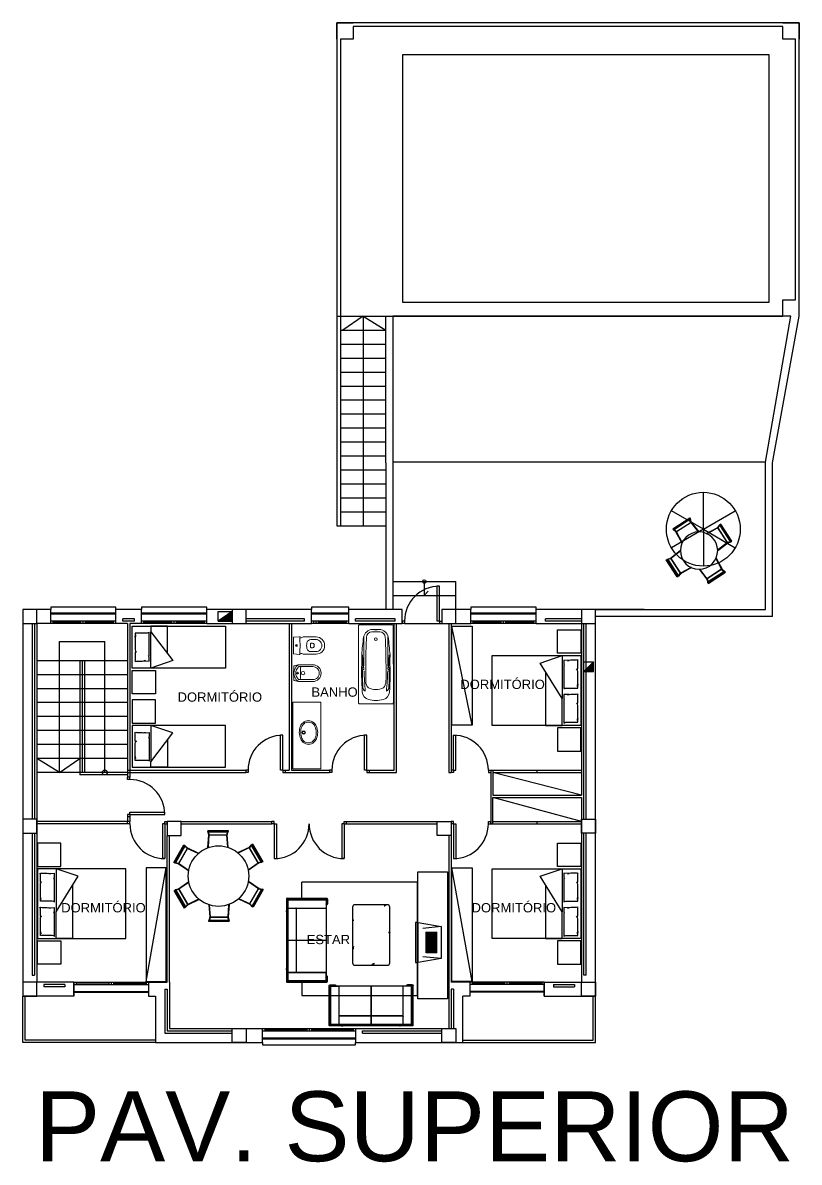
# Model space of a CAD drawing. Extents: x 99.2 to 143, y 99.3 to 125.4.
# Drawn here: x 126.29 to 142.97, y 100.08 to 124.55 of the extents above; entities that cross this region are included whole.
import ezdxf

# ---------------------------------------------------------------- set-up
doc = ezdxf.new("R2010")
doc.units = 0
doc.header["$LTSCALE"] = 0.025
doc.layers.get('0').update_dxf_attribs({"linetype": 'CONTINUOUS'})
doc.layers.add('0_BANY', color=8, linetype='CONTINUOUS', lineweight=5)
for name, color, linetype in [('0_MOBLES', 8, 'CONTINUOUS'), ('ACERA', 2, 'CONTINUOUS'), ('CARPINTERIA', 3, 'CONTINUOUS'), ('ESCALERA', 3, 'CONTINUOUS'), ('OBRA', 4, 'CONTINUOUS'), ('PILARES', 1, 'CONTINUOUS'), ('SANITARIOS', 7, 'CONTINUOUS'), ('SUP', 2, 'CONTINUOUS')]:
    doc.layers.add(name, color=color, linetype=linetype)
doc.styles.add('EJES', font='arial.ttf')

# ---------------------------------------------------------------- blocks, each defined once
blk = doc.blocks.new('P75')
at = {"layer": 'CARPINTERIA'}
for p, q in [((-0.05, 0.8), (-0.05, 0.85)), ((0, 0.8), (-0.05, 0.8)), ((0, 0.8), (0, 0.85)), ((-0.05, 0.05), (-0.05, 0)), ((0, 0.05), (-0.05, 0.05)), ((0, 0.1), (0.75, 0.1)), ((0, 0.05), (0, 0.1)), ((0, 0.05), (0.75, 0.05)), ((0, 0.05), (0, 0)), ((0.75, 0.05), (0.75, 0.1))]:
    blk.add_line(p, q, dxfattribs=at)
blk.add_arc((0, 0.05), 0.75, 0, 90, dxfattribs=at)
at = {"layer": 'OBRA'}
for p, q in [((0, 0.85), (-0.05, 0.85)), ((0, 0), (-0.05, 0))]:
    blk.add_line(p, q, dxfattribs=at)
blk = doc.blocks.new('LIT-IND')
blk.add_lwpolyline([(0.753, -0.582), (0.753, 0), (0.399, 0), (0.399, -0.12), (0.874, -0.739), (0.399, -0.9), (0.399, -0.12)])
for points in [[(2, 0), (2, -0.9), (0, -0.9), (0, 0)], [(0.5, -0.95), (0.5, -1.45), (0, -1.45), (0, -0.95)]]:
    blk.add_lwpolyline(points, close=True)
blk.add_lwpolyline([(0.062, -0.399), (0.062, -0.508, 0.238013), (0.088, -0.56, 0.288492), (0.062, -0.56), (0.062, -0.728, -0.186808), (0.054, -0.748, 0.291637), (0.097, -0.749), (0.212, -0.749), (0.282, -0.738), (0.247, -0.743), (0.362, -0.749), (0.362, -0.663, 0.301121), (0.346, -0.639, -0.264176), (0.362, -0.639), (0.362, -0.399), (0.362, -0.149, -0.708718), (0.367, -0.134, -0.145397), (0.317, -0.149), (0.062, -0.149), (0.062, -0.233), (0.071, -0.186), (0.062, -0.264)], format="xyb", close=True)
blk = doc.blocks.new('TAULAR130')
for p, q in [((-0.228, 0.978), (0.209, 0.978)), ((-0.228, 0.978), (-0.228, 0.956)), ((-0.228, 0.956), (0.209, 0.956)), ((-0.206, 0.886), (-0.228, 0.956)), ((-0.228, 0.613), (-0.206, 0.886)), ((-0.218, 0.619), (-0.198, 0.877)), ((0.196, 0.954), (-0.216, 0.954)), ((-0.216, 0.945), (-0.216, 0.954)), ((0.196, 0.945), (-0.216, 0.945)), ((-0.195, 0.88), (-0.216, 0.945)), ((-0.197, 0.886), (-0.206, 0.886)), ((0.179, 0.877), (-0.198, 0.877)), ((0.176, 0.881), (-0.195, 0.88)), ((0.176, 0.881), (0.196, 0.945)), ((0.187, 0.886), (0.178, 0.886)), ((0.2, 0.619), (0.179, 0.877)), ((0.187, 0.886), (0.209, 0.956)), ((0.209, 0.613), (0.187, 0.886)), ((0.196, 0.945), (0.196, 0.954)), ((0.209, 0.978), (0.209, 0.956)), ((-0.961, 0.291), (-0.743, 0.67)), ((-0.942, 0.28), (-0.724, 0.659)), ((-0.728, 0.647), (-0.934, 0.29)), ((-0.721, 0.643), (-0.926, 0.286)), ((-0.675, 0.593), (-0.86, 0.271)), ((-0.67, 0.594), (-0.859, 0.267)), ((-0.743, 0.67), (-0.724, 0.659)), ((-0.721, 0.643), (-0.728, 0.647)), ((-0.674, 0.605), (-0.724, 0.659)), ((-0.675, 0.593), (-0.721, 0.643)), ((-0.674, 0.605), (-0.679, 0.597)), ((-0.426, 0.487), (-0.674, 0.605)), ((-0.436, 0.482), (-0.67, 0.594)), ((0.417, 0.504), (0.664, 0.622)), ((0.427, 0.499), (0.66, 0.61)), ((0.849, 0.284), (0.66, 0.61)), ((0.664, 0.622), (0.714, 0.675)), ((0.669, 0.614), (0.664, 0.622)), ((0.665, 0.609), (0.711, 0.659)), ((0.851, 0.288), (0.665, 0.609)), ((0.711, 0.659), (0.718, 0.664)), ((0.917, 0.303), (0.711, 0.659)), ((0.732, 0.686), (0.714, 0.675)), ((0.714, 0.675), (0.933, 0.297)), ((0.924, 0.307), (0.718, 0.664)), ((0.732, 0.686), (0.951, 0.308)), ((-0.961, 0.291), (-0.942, 0.28)), ((-0.87, 0.264), (-0.942, 0.28)), ((-0.926, 0.286), (-0.934, 0.29)), ((-0.86, 0.271), (-0.926, 0.286)), ((-0.866, 0.272), (-0.87, 0.264)), ((-0.645, 0.109), (-0.87, 0.264)), ((-0.645, 0.12), (-0.859, 0.267)), ((0.635, 0.125), (0.861, 0.281)), ((0.636, 0.136), (0.849, 0.284)), ((0.851, 0.288), (0.917, 0.303)), ((0.861, 0.281), (0.856, 0.289)), ((0.861, 0.281), (0.933, 0.297)), ((-0.635, -0.125), (-0.861, -0.281)), ((-0.636, -0.136), (-0.849, -0.284)), ((0.645, -0.109), (0.87, -0.264)), ((0.645, -0.12), (0.859, -0.267)), ((-0.951, -0.308), (-0.933, -0.297)), ((-0.732, -0.686), (-0.951, -0.308)), ((-0.861, -0.281), (-0.933, -0.297)), ((-0.714, -0.675), (-0.933, -0.297)), ((-0.917, -0.303), (-0.924, -0.307)), ((-0.924, -0.307), (-0.718, -0.664)), ((-0.851, -0.288), (-0.917, -0.303)), ((-0.917, -0.303), (-0.711, -0.659)), ((-0.861, -0.281), (-0.856, -0.289)), ((-0.851, -0.288), (-0.665, -0.609)), ((-0.849, -0.284), (-0.66, -0.61)), ((0.426, -0.487), (0.674, -0.605)), ((0.436, -0.482), (0.67, -0.594)), ((0.67, -0.594), (0.859, -0.267)), ((0.675, -0.593), (0.86, -0.271)), ((0.721, -0.643), (0.926, -0.286)), ((0.942, -0.28), (0.724, -0.659)), ((0.728, -0.647), (0.934, -0.29)), ((0.961, -0.291), (0.743, -0.67)), ((0.86, -0.271), (0.926, -0.286)), ((0.866, -0.272), (0.87, -0.264)), ((0.87, -0.264), (0.942, -0.28)), ((-0.732, -0.686), (-0.714, -0.675)), ((-0.711, -0.659), (-0.718, -0.664)), ((-0.664, -0.622), (-0.714, -0.675)), ((-0.665, -0.609), (-0.711, -0.659)), ((-0.669, -0.614), (-0.664, -0.622)), ((-0.417, -0.504), (-0.664, -0.622)), ((-0.427, -0.499), (-0.66, -0.61)), ((-0.209, -0.613), (-0.187, -0.886)), ((-0.2, -0.619), (-0.179, -0.877)), ((0.218, -0.619), (0.198, -0.877)), ((0.228, -0.613), (0.206, -0.886)), ((0.674, -0.605), (0.679, -0.597)), ((0.674, -0.605), (0.724, -0.659)), ((0.675, -0.593), (0.721, -0.643)), ((0.721, -0.643), (0.728, -0.647)), ((0.743, -0.67), (0.724, -0.659)), ((-0.187, -0.886), (-0.209, -0.956)), ((0.228, -0.956), (-0.209, -0.956)), ((-0.209, -0.978), (-0.209, -0.956)), ((0.228, -0.978), (-0.209, -0.978)), ((-0.176, -0.881), (-0.196, -0.945)), ((-0.196, -0.945), (0.216, -0.945)), ((-0.196, -0.945), (-0.196, -0.954)), ((-0.196, -0.954), (0.216, -0.954)), ((-0.187, -0.886), (-0.178, -0.886)), ((-0.179, -0.877), (0.198, -0.877)), ((-0.176, -0.881), (0.195, -0.88)), ((0.195, -0.88), (0.216, -0.945)), ((0.197, -0.886), (0.206, -0.886)), ((0.206, -0.886), (0.228, -0.956)), ((0.216, -0.945), (0.216, -0.954)), ((0.228, -0.978), (0.228, -0.956))]:
    blk.add_line(p, q)
blk.add_circle((0, 0), 0.65)
blk = doc.blocks.new('pprince1')
for p, q in [((-0.26, -0.25), (-0.26, -0.75)), ((0.26, -0.25), (0.26, -0.75)), ((-0.299, -0.746), (-0.304, -0.662)), ((-0.295, -0.715), (-0.289, -0.645)), ((-0.295, -0.715), (-0.29, -0.721)), ((-0.289, -0.645), (-0.288, -0.646)), ((-0.289, -0.722), (-0.278, -0.916)), ((-0.26, -0.947), (-0.285, -0.658)), ((0.26, -0.947), (0.285, -0.658)), ((0.289, -0.722), (0.278, -0.916)), ((0.289, -0.645), (0.288, -0.646)), ((0.295, -0.715), (0.289, -0.645)), ((0.295, -0.715), (0.29, -0.721)), ((0.299, -0.746), (0.304, -0.662)), ((-0.295, -0.935), (-0.28, -0.92)), ((-0.295, -0.985), (-0.295, -0.935)), ((-0.295, -0.985), (-0.261, -0.951)), ((0.295, -0.985), (0.261, -0.951)), ((0.295, -0.935), (0.28, -0.92)), ((0.295, -0.985), (0.295, -0.935)), ((0.352, -1.7), (-0.352, -1.7))]:
    blk.add_line(p, q)
for points in [[(-0.352, -1.7, -0.414214), (-0.375, -1.677), (-0.375, -0.023, -0.414214), (-0.352, 0), (0.352, 0, -0.414214), (0.375, -0.023), (0.375, -1.677, -0.414214), (0.352, -1.7)], [(-0.026, -0.108, 0.338364), (-0.025, -0.109, 0.038384), (-0.018, -0.11, 0.0164), (-0.01, -0.111, 0.011665), (0.002, -0.111, 0.011665), (0.013, -0.111, 0.0164), (0.021, -0.11, 0.038384), (0.029, -0.109, 0.338364), (0.029, -0.108, 0.338364), (0.029, -0.107, 0.038384), (0.021, -0.106, 0.0164), (0.013, -0.105, 0.011665), (0.002, -0.105, 0.011665), (-0.01, -0.105, 0.0164), (-0.018, -0.106, 0.038384), (-0.025, -0.107, 0.338364)]]:
    blk.add_lwpolyline(points, format="xyb", close=True)
blk.add_circle((0, -0.31), 0.0275)
for centre, radius, start, end in [((-0.067, -0.301), 0.2, 92.1239, 168.9839), ((-0.082, -0.272), 0.12, 92.5539, 176.467), ((0, -2.1), 1.95, 90, 92.5539), ((0, -2.1), 2, 90, 92.1239), ((0, -2.1), 2, 87.8761, 90), ((0, -2.1), 1.95, 87.4461, 90), ((0.067, -0.301), 0.2, 11.0161, 87.8761), ((0.082, -0.272), 0.12, 3.533, 87.4461), ((5.114, -1.035), 5.432, 171.8302, 175.8955), ((12.747, -0.899), 12.964, 177.194, 179.3412), ((-12.747, -0.899), 12.964, 0.6588, 2.806), ((-5.114, -1.035), 5.432, 4.1045, 8.1698), ((-0.205, -0.656), 0.1, 174.4587, 183.7832), ((-0.291, -0.722), 0.002, 5, 45.7989), ((-0.289, -0.648), 0.002, 12.2804, 69.2529), ((-0.384, -0.669), 0.1, 4.1251, 12.2804), ((0.384, -0.669), 0.1, 167.7196, 175.8749), ((0.289, -0.648), 0.002, 110.7471, 167.7196), ((0.291, -0.722), 0.002, 134.2011, 175), ((0.205, -0.656), 0.1, 356.2168, 5.5413), ((5.133, -1.045), 5.44, 176.975, 184.2237), ((-0.389, -0.752), 0.09, 356.4609, 3.7832), ((-0.284, -0.916), 0.006, 315, 3.2505), ((-0.266, -0.947), 0.006, 315, 5), ((4.742, -0.754), 5.002, 179.9558, 181.4637), ((10.545, -1.008), 10.764, 178.6259, 181.1066), ((-10.545, -1.008), 10.764, 358.8934, 1.3741), ((-4.742, -0.754), 5.002, 358.5363, 0.0442), ((0.266, -0.947), 0.006, 175, 225), ((0.284, -0.916), 0.006, 176.7495, 225), ((-5.133, -1.045), 5.44, 355.7763, 3.025), ((0.389, -0.752), 0.09, 176.2168, 183.5391), ((8.499, -0.941), 8.788, 180.2506, 182.634), ((8.149, -0.683), 8.409, 182.1075, 185.0789), ((-0.02, -1.216), 0.197, 179.9258, 224.322), ((0.02, -1.216), 0.197, 315.678, 0.0742), ((-8.149, -0.683), 8.409, 354.9211, 357.8925), ((-8.499, -0.941), 8.788, 357.366, 359.7494), ((-0.112, -1.43), 0.18, 184.9418, 254.479), ((-0.18, -1.339), 0.1, 182.9172, 241.9463), ((0, -1.025), 0.366, 243.8791, 270), ((0, -1.025), 0.366, 270, 296.1209), ((0.112, -1.43), 0.18, 285.521, 355.0582), ((0.18, -1.339), 0.1, 298.0537, 357.0828), ((0, -1.025), 0.6, 254.479, 270), ((0, -1.025), 0.6, 270, 285.521)]:
    blk.add_arc(centre, radius, start, end)
blk = doc.blocks.new('wc')
for p, q in [((6.1, 1.5), (8.9, 1.5)), ((37.2, 12.9), (47.8, 12.9)), ((6.1, -1.5), (8.9, -1.5)), ((37.2, -12.9), (47.8, -12.9))]:
    blk.add_line(p, q)
blk.add_lwpolyline([(21, -18.4), (49, -18.4, 0.414214), (67, -0.4, 0.005002), (67, 0, 0.005002), (67, 0.4, 0.414214), (49, 18.4), (21, 18.4, 0.005595), (14.7, 16.1, 0.000857), (14.6, 17.1, 0.423453), (12.5, 19), (0.9, 17.9, 0.388879), (0, 16.9), (0, 0), (0, -16.9, 0.388879), (0.9, -17.9), (12.5, -19, 0.423453), (14.6, -17.1, 0.000857), (14.7, -16.1, 0.005595)], format="xyb", close=True)
for centre, radius, start, end in [((6.1, 0), 1.5, 90, 180), ((6.1, 0), 1.35, 0, 180), ((-285.9, 0.4), 300, 359.9287, 3.002), ((52.2, 0.4), 24, 165.0448, 180.8911), ((37.2, 4.4), 8.5, 90, 165.0448), ((46.4, 0.4), 10, 161.2676, 182.1389), ((38.8, 2.9), 2, 106.9824, 161.2676), ((39.7, 0.1), 5, 359.1608, 106.9824), ((47.8, -11.1), 24, 81.7707, 90), ((49.8, 2.6), 10.2, 50.7106, 81.7707), ((48, 0.4), 13, 358.3548, 50.7106), ((6.1, 0), 1.5, 180, 270), ((6.1, 0), 1.35, 180, 0), ((-285.9, -0.4), 300, 356.998, 0.0713), ((52.2, -0.4), 24, 179.1089, 194.9552), ((37.2, -4.4), 8.5, 194.9552, 270), ((46.4, -0.4), 10, 177.8611, 198.7324), ((38.8, -2.9), 2, 198.7324, 253.0176), ((39.7, -0.1), 5, 253.0176, 0.8392), ((47.8, 11.1), 24, 270, 278.2293), ((49.8, -2.6), 10.2, 278.2293, 309.2894), ((48, -0.4), 13, 309.2894, 1.6452)]:
    blk.add_arc(centre, radius, start, end)
blk = doc.blocks.new('bdt')
for p, q in [((41, 14), (12.2, 14)), ((41, -14), (12.2, -14))]:
    blk.add_line(p, q)
blk.add_lwpolyline([(10, 18), (41, 18, -0.414214), (59, 0, -0.414214), (41, -18), (10, -18, -0.070492), (9.4, -17.9), (1.2, -15.5, -0.315553), (0.5, -14.7, -0.016662), (0, 0, -0.016662), (0.5, 14.7, -0.315553), (1.2, 15.5), (9.4, 17.9)], format="xyb", close=True)
for centre, radius, start, end in [((22.6, 0), 22, 126.8699, 180), ((22.6, 0), 22, 180, 233.1301), ((22.6, 0), 18, 132.1034, 180), ((22.6, 0), 18, 180, 227.8966), ((8.5, 0), 1.75, 0, 180), ((8.5, 0), 1.75, 180, 0), ((10.6, 16), 2, 90, 126.8699), ((10, 16), 2, 90, 106.1288), ((12.2, 11.5), 2.5, 90, 132.1034), ((514.5, 0), 500, 178.6755, 180), ((514.5, 0), 500, 180, 181.3245), ((17.1, 11.5), 2.5, 90, 178.6755), ((20.2, 0), 3.75, 0, 180), ((20.2, 0), 3.75, 180, 0), ((41, 0), 14, 0, 90), ((41, 0), 14, 270, 0), ((10.6, -16), 2, 233.1301, 270), ((12.2, -11.5), 2.5, 227.8966, 270), ((17.1, -11.5), 2.5, 181.3245, 270)]:
    blk.add_arc(centre, radius, start, end)
blk = doc.blocks.new('LA-NS')
blk.add_lwpolyline([(-0.137, -0.366, 0.103892), (0, -0.395, 0.106771), (0.137, -0.366, 0.109867), (0.212, -0.311, 0.181711), (0.255, -0.198, 0.181711), (0.212, -0.084, 0.109867), (0.137, -0.029, 0.100419), (0, 0, 0.103892), (-0.137, -0.029, 0.141959), (-0.212, -0.084, 0.181711), (-0.255, -0.198, 0.172214), (-0.212, -0.311, 0.109867), (-0.137, -0.366)], format="xyb", close=True)
for radius in [0.0375, 0.023]:
    blk.add_circle((0, -0.095), radius)
for centre, radius, start, end in [((-0.083, -0.198), 0.142, 138.8044, 180), ((-0.083, -0.198), 0.142, 180, 221.1956), ((-0.05, -0.226), 0.186, 113.7252, 138.8044), ((0, -0.34), 0.31, 90, 113.7252), ((0, -0.34), 0.31, 66.2748, 90), ((0.05, -0.226), 0.186, 41.1956, 66.2748), ((0.083, -0.198), 0.142, 0, 41.1956), ((0.083, -0.198), 0.142, 318.8044, 0), ((-0.05, -0.169), 0.186, 221.1956, 246.2748), ((0, -0.055), 0.31, 246.2748, 270), ((0, -0.055), 0.31, 270, 293.7252), ((0.05, -0.169), 0.186, 293.7252, 318.8044)]:
    blk.add_arc(centre, radius, start, end)
blk = doc.blocks.new('TAULAR4')
for p, q in [((-0.135, 0.377), (-0.051, 0.637)), ((-0.124, 0.38), (-0.045, 0.627)), ((-0.051, 0.731), (-0.056, 0.71)), ((0.369, 0.61), (-0.056, 0.71)), ((-0.051, 0.637), (-0.056, 0.71)), ((0.374, 0.631), (-0.051, 0.731)), ((-0.051, 0.637), (-0.042, 0.635)), ((-0.047, 0.697), (-0.045, 0.705)), ((-0.047, 0.697), (0.354, 0.602)), ((-0.042, 0.629), (-0.047, 0.697)), ((-0.045, 0.705), (0.356, 0.611)), ((-0.045, 0.627), (0.322, 0.54)), ((-0.042, 0.629), (0.32, 0.544)), ((0.282, 0.283), (0.322, 0.54)), ((0.29, 0.275), (0.332, 0.547)), ((0.32, 0.544), (0.354, 0.602)), ((0.323, 0.549), (0.332, 0.547)), ((0.332, 0.547), (0.369, 0.61)), ((0.354, 0.602), (0.356, 0.611)), ((0.374, 0.631), (0.369, 0.61)), ((-0.631, 0.373), (-0.731, -0.052)), ((-0.61, 0.368), (-0.71, -0.057)), ((-0.705, -0.045), (-0.611, 0.356)), ((-0.697, -0.047), (-0.602, 0.354)), ((-0.631, 0.373), (-0.61, 0.368)), ((-0.629, -0.043), (-0.544, 0.319)), ((-0.627, -0.046), (-0.54, 0.321)), ((-0.602, 0.354), (-0.611, 0.356)), ((-0.547, 0.331), (-0.61, 0.368)), ((-0.544, 0.319), (-0.602, 0.354)), ((-0.549, 0.322), (-0.547, 0.331)), ((-0.276, 0.289), (-0.547, 0.331)), ((-0.284, 0.282), (-0.54, 0.321)), ((0.376, 0.136), (0.637, 0.052)), ((0.38, 0.125), (0.627, 0.046)), ((0.54, -0.321), (0.627, 0.046)), ((0.544, -0.319), (0.629, 0.043)), ((0.602, -0.354), (0.697, 0.047)), ((0.71, 0.057), (0.61, -0.368)), ((0.611, -0.356), (0.705, 0.045)), ((0.629, 0.043), (0.697, 0.047)), ((0.731, 0.052), (0.631, -0.373)), ((0.635, 0.043), (0.637, 0.052)), ((0.637, 0.052), (0.71, 0.057)), ((0.697, 0.047), (0.705, 0.045)), ((0.731, 0.052), (0.71, 0.057)), ((-0.731, -0.052), (-0.71, -0.057)), ((-0.637, -0.052), (-0.71, -0.057)), ((-0.697, -0.047), (-0.705, -0.045)), ((-0.629, -0.043), (-0.697, -0.047)), ((-0.637, -0.052), (-0.635, -0.043)), ((-0.376, -0.136), (-0.637, -0.052)), ((-0.38, -0.125), (-0.627, -0.046)), ((-0.29, -0.275), (-0.332, -0.547)), ((-0.282, -0.283), (-0.322, -0.54)), ((0.124, -0.38), (0.045, -0.627)), ((0.135, -0.377), (0.051, -0.637)), ((0.276, -0.289), (0.547, -0.331)), ((0.284, -0.282), (0.54, -0.321)), ((0.544, -0.319), (0.602, -0.354)), ((0.547, -0.331), (0.549, -0.322)), ((0.547, -0.331), (0.61, -0.368)), ((0.602, -0.354), (0.611, -0.356)), ((0.631, -0.373), (0.61, -0.368)), ((-0.374, -0.631), (-0.369, -0.61)), ((0.051, -0.731), (-0.374, -0.631)), ((-0.332, -0.547), (-0.369, -0.61)), ((0.056, -0.71), (-0.369, -0.61)), ((-0.354, -0.602), (-0.356, -0.611)), ((-0.356, -0.611), (0.045, -0.705)), ((-0.32, -0.544), (-0.354, -0.602)), ((-0.354, -0.602), (0.047, -0.697)), ((-0.332, -0.547), (-0.323, -0.549)), ((-0.322, -0.54), (0.045, -0.627)), ((-0.32, -0.544), (0.042, -0.629)), ((0.042, -0.629), (0.047, -0.697)), ((0.042, -0.635), (0.051, -0.637)), ((0.047, -0.697), (0.045, -0.705)), ((0.051, -0.637), (0.056, -0.71)), ((0.051, -0.731), (0.056, -0.71))]:
    blk.add_line(p, q)
blk.add_circle((0, 0), 0.4)
blk = doc.blocks.new('TV')
h = blk.add_hatch()
h.set_pattern_fill('ACAD_ISO10W100', color=256, scale=0.001, angle=90, style=0)
h.set_pattern_definition([(90, (-5.781312, -0.4693385), (-0.005, 3e-19), [0.012, -0.003, 0.0005, -0.003])])
h.paths.add_polyline_path([(0.09, 0.114), (0.327, 0.114), (0.327, 0.574), (0.09, 0.574)])
for p, q in [((0, 0.686), (0.398, 0.646)), ((0, 0), (0.398, 0.039))]:
    blk.add_line(p, q)
blk.add_lwpolyline([(0.492, 0.771), (0, 0.686), (0, 0), (0.492, -0.085)])
blk.add_lwpolyline([(0.553, 0.771), (0.553, -0.085), (0.492, -0.085), (0.492, 0.771)], close=True)
blk = doc.blocks.new('PUF')
for points in [[(0.75, 0.703), (0.75, 1.25, 0.414214), (0.7, 1.3), (0, 1.3, 0.414214), (-0.05, 1.25), (-0.05, 0.419, 0.321009), (-0.021, 0.394)], [(-0.03, 0.396, -0.333178), (-0.05, 0.395), (-0.05, 0.05, 0.414214), (0, 0), (0.7, 0, 0.414214), (0.75, 0.05), (0.75, 0.672, 0.175821), (0.731, 0.701)]]:
    blk.add_lwpolyline(points, format="xyb")
for centre, radius, start, end in [((0.636, 1.3), 0.0245, 259.0061, 15.167), ((0.654, 1.289), 0.0126, 344.0586, 59.3349), ((-0.04, 0.982), 0.0126, 65.908, 141.1843), ((-0.053, 0.965), 0.0245, 340.8555, 81.8494), ((0.737, 0.717), 0.0168, 233.2106, 308.4869), ((0.759, 0.735), 0.0327, 193.1306, 264.319), ((-0.077, 0.353), 0.0507, 347.2871, 52.6005), ((0.355, 0.024), 0.0245, 259.0061, 15.167), ((0.373, 0.013), 0.0126, 344.0586, 59.3349), ((0.422, 0.002), 0.038, 98.1351, 163.4485), ((0.434, 0.012), 0.0328, 121.629, 201.7133)]:
    blk.add_arc(centre, radius, start, end)
blk = doc.blocks.new('SOFA2')
at = {"linetype": 'Continuous'}
for p, q in [((1.784, 0), (0.016, 0)), ((0.71, 0), (0.697, 0)), ((0, -0.016), (0, -0.867)), ((0.022, -0.022), (0.022, -0.862)), ((0.263, -0.011), (0.033, -0.011)), ((0.033, -0.024), (0.033, -0.035)), ((0.205, -0.033), (0.033, -0.033)), ((1.582, -0.033), (0.033, -0.033)), ((0.033, -0.033), (0.033, -0.851)), ((0.033, -0.033), (0.033, -0.851)), ((0.263, -0.022), (0.035, -0.022)), ((0.218, -0.033), (0.205, -0.033)), ((0.21, -0.038), (0.21, -0.846)), ((0.213, -0.038), (0.213, -0.204)), ((0.213, -0.218), (0.213, -0.846)), ((0.697, -0.21), (0.218, -0.21)), ((0.697, -0.213), (0.218, -0.213)), ((1.507, -0.011), (0.294, -0.011)), ((1.507, -0.022), (0.294, -0.022)), ((0.71, -0.033), (0.697, -0.033)), ((0.71, -0.21), (0.697, -0.21)), ((0.71, -0.213), (0.697, -0.213)), ((1.582, -0.21), (0.71, -0.21)), ((1.582, -0.213), (0.71, -0.213)), ((0.898, -0.033), (0.898, -0.851)), ((0.905, -0.033), (0.905, -0.851)), ((1.253, -0.21), (1.231, -0.21)), ((1.253, -0.213), (1.231, -0.213)), ((1.773, -0.011), (1.537, -0.011)), ((1.765, -0.022), (1.537, -0.022)), ((1.596, -0.033), (1.582, -0.033)), ((1.587, -0.038), (1.587, -0.204)), ((1.587, -0.218), (1.587, -0.846)), ((1.59, -0.038), (1.59, -0.846)), ((1.767, -0.033), (1.596, -0.033)), ((1.767, -0.024), (1.767, -0.035)), ((1.767, -0.033), (1.767, -0.851)), ((1.778, -0.016), (1.778, -0.862)), ((1.8, -0.016), (1.8, -0.867)), ((0.016, -0.884), (0.12, -0.884)), ((0.022, -0.859), (0.022, -0.848)), ((0.033, -0.859), (0.033, -0.848)), ((0.033, -0.851), (0.205, -0.851)), ((0.697, -0.851), (0.033, -0.851)), ((0.105, -0.873), (0.033, -0.873)), ((0.105, -0.862), (0.035, -0.862)), ((0.205, -0.851), (0.218, -0.851)), ((0.71, -0.851), (0.697, -0.851)), ((0.898, -0.851), (0.71, -0.851)), ((1.231, -0.851), (0.898, -0.851)), ((1.253, -0.851), (1.231, -0.851)), ((1.582, -0.851), (1.253, -0.851)), ((1.596, -0.851), (1.582, -0.851)), ((1.767, -0.851), (1.596, -0.851)), ((1.784, -0.884), (1.68, -0.884)), ((1.696, -0.862), (1.765, -0.862)), ((1.696, -0.873), (1.767, -0.873)), ((1.767, -0.859), (1.767, -0.848))]:
    blk.add_line(p, q, dxfattribs=at)
for centre in [(0.278, -0.016), (1.522, -0.016)]:
    blk.add_circle(centre, 0.0164, dxfattribs=at)
for centre, radius, start, end in [((0.016, -0.016), 0.0164, 90, 180), ((1.784, -0.016), 0.0164, 0, 90), ((0.033, -0.022), 0.0109, 90, 180), ((0.035, -0.024), 0.00273, 90, 180), ((0.038, -0.038), 0.00545, 90, 180), ((0.205, -0.038), 0.00545, 0, 90), ((0.218, -0.038), 0.00545, 90, 180), ((0.218, -0.204), 0.00545, 180, 270), ((0.218, -0.218), 0.00545, 90, 180), ((1.582, -0.038), 0.00545, 0, 90), ((1.582, -0.204), 0.00545, 270, 0), ((1.582, -0.218), 0.00545, 0, 90), ((1.596, -0.038), 0.00545, 90, 180), ((1.762, -0.038), 0.00545, 0, 90), ((1.765, -0.024), 0.00273, 0, 90), ((1.773, -0.016), 0.00545, 0, 90), ((0.016, -0.867), 0.0164, 180, 270), ((0.033, -0.862), 0.0109, 180, 270), ((0.038, -0.846), 0.00545, 180, 270), ((0.035, -0.859), 0.00273, 180, 270), ((0.12, -0.867), 0.0164, 90, 270), ((0.12, -0.867), 0.0164, 270, 90), ((0.205, -0.846), 0.00545, 270, 0), ((0.218, -0.846), 0.00545, 180, 270), ((1.582, -0.846), 0.00545, 270, 0), ((1.596, -0.846), 0.00545, 180, 270), ((1.68, -0.867), 0.0164, 90, 270), ((1.68, -0.867), 0.0164, 270, 90), ((1.762, -0.846), 0.00545, 270, 0), ((1.765, -0.859), 0.00273, 270, 0), ((1.767, -0.862), 0.0109, 270, 0), ((1.784, -0.867), 0.0164, 270, 0)]:
    blk.add_arc(centre, radius, start, end, dxfattribs=at)

msp = doc.modelspace()

# ---------------------------------------------------------------- hatches: boundary and pattern name
at = {"layer": 'ESCALERA'}
h = msp.add_hatch(dxfattribs=at)
h.set_pattern_fill('ANSI31', color=256, scale=0.005, angle=45, style=0)
h.set_pattern_definition([(90, (25.141922, 0.260376), (-0.015875, 2e-18), [])])
h.paths.add_polyline_path([(130.492, 111.7), (130.792, 111.7), (130.792, 111.91)])
at = {"layer": 'OBRA'}
h = msp.add_hatch(dxfattribs=at)
h.set_pattern_fill('ANSI31', color=8, scale=0.0035, angle=45, style=0)
h.set_pattern_definition([(90, (64.596922, 32.674315), (-0.0111125, 1e-18), [])])
h.paths.add_polyline_path([(138.552, 110.619), (138.552, 110.829), (138.342, 110.619)])

# ---------------------------------------------------------------- linework, layer by layer
at = {"layer": '0_BANY'}
msp.add_lwpolyline([(132.094, 108.527), (132.694, 108.527), (132.694, 109.959), (132.094, 109.959)], close=True, dxfattribs=at)
at = {"layer": '0_MOBLES'}
for p, q in [((140.91, 113.675), (140.91, 114.468)), ((140.91, 113.675), (140.223, 114.071)), ((140.91, 113.675), (141.597, 114.071)), ((140.91, 113.675), (140.223, 113.278)), ((140.91, 113.675), (140.91, 112.881)), ((140.91, 113.675), (141.597, 113.278)), ((135.943, 109.468), (135.509, 111.591)), ((128.94, 103.965), (129.375, 106.406)), ((135.943, 103.965), (135.509, 106.406)), ((134.773, 106.097), (132.287, 106.097)), ((132.287, 105.748), (132.287, 106.097)), ((132.287, 105.748), (132.287, 106.097))]:
    msp.add_line(p, q, dxfattribs=at)
for points in [[(135.943, 111.591), (135.943, 109.468), (135.509, 109.468), (135.509, 111.591)], [(137.776, 111.011), (137.776, 111.511), (138.276, 111.511), (138.276, 111.011)], [(136.376, 109.461), (136.376, 110.961), (138.276, 110.961), (138.276, 109.461)], [(137.776, 109.411), (137.776, 108.911), (138.276, 108.911), (138.276, 109.411)], [(127.108, 106.434), (127.108, 106.934), (126.608, 106.934), (126.608, 106.434)], [(137.776, 106.434), (137.776, 106.934), (138.276, 106.934), (138.276, 106.434)], [(128.508, 104.884), (128.508, 106.384), (126.608, 106.384), (126.608, 104.884)], [(128.941, 106.406), (128.94, 103.965), (129.375, 103.964), (129.375, 106.406)], [(134.78, 103.59), (134.779, 106.317), (135.413, 106.317), (135.414, 103.59)], [(135.943, 106.406), (135.943, 103.965), (135.509, 103.964), (135.509, 106.406)], [(136.376, 104.884), (136.376, 106.384), (138.276, 106.384), (138.276, 104.884)], [(127.108, 104.834), (127.108, 104.334), (126.608, 104.334), (126.608, 104.834)], [(137.776, 104.834), (137.776, 104.334), (138.276, 104.334), (138.276, 104.834)]]:
    msp.add_lwpolyline(points, close=True, dxfattribs=at)
for points in [[(137.523, 110.607), (137.523, 109.461), (137.877, 109.461), (137.877, 110.037), (137.403, 110.8), (137.877, 110.961), (137.877, 110.037)], [(127.361, 106.029), (127.361, 104.884), (127.006, 104.884), (127.006, 105.46), (127.481, 106.223), (127.006, 106.384), (127.006, 105.46)], [(137.523, 106.029), (137.523, 104.884), (137.877, 104.884), (137.877, 105.46), (137.403, 106.223), (137.877, 106.384), (137.877, 105.46)], [(132.287, 103.948), (132.287, 103.659), (134.773, 103.659), (134.773, 106.097), (134.423, 106.097)]]:
    msp.add_lwpolyline(points, dxfattribs=at)
for points in [[(138.215, 110.512), (138.215, 110.622, 0.238013), (138.189, 110.673, 0.288492), (138.215, 110.673), (138.215, 110.841, -0.186808), (138.222, 110.862, 0.291637), (138.179, 110.862), (138.065, 110.862), (137.995, 110.851), (138.03, 110.857), (137.915, 110.862), (137.915, 110.777, 0.301121), (137.931, 110.752, -0.264176), (137.915, 110.752), (137.915, 110.512), (137.915, 110.262, -0.708718), (137.91, 110.247, -0.145397), (137.959, 110.262), (138.215, 110.262), (138.215, 110.347), (138.205, 110.3), (138.215, 110.378)], [(138.215, 109.778), (138.215, 109.888, 0.238013), (138.189, 109.939, 0.288492), (138.215, 109.939), (138.215, 110.107, -0.186808), (138.222, 110.127, 0.291637), (138.179, 110.128), (138.065, 110.128), (137.995, 110.117), (138.03, 110.122), (137.915, 110.128), (137.915, 110.042, 0.301121), (137.931, 110.018, -0.264176), (137.915, 110.018), (137.915, 109.778), (137.915, 109.528, -0.708718), (137.91, 109.513, -0.145397), (137.959, 109.528), (138.215, 109.528), (138.215, 109.612), (138.205, 109.566), (138.215, 109.643)], [(126.669, 105.935), (126.669, 106.045, -0.238013), (126.695, 106.096, -0.288492), (126.669, 106.096), (126.669, 106.264, 0.186808), (126.661, 106.284, -0.291637), (126.705, 106.285), (126.819, 106.285), (126.889, 106.274), (126.854, 106.28), (126.969, 106.285), (126.969, 106.2, -0.301121), (126.953, 106.175, 0.264176), (126.969, 106.175), (126.969, 105.935), (126.969, 105.685, 0.708718), (126.974, 105.67, 0.145397), (126.924, 105.685), (126.669, 105.685), (126.669, 105.769), (126.679, 105.723), (126.669, 105.801)], [(138.215, 105.935), (138.215, 106.045, 0.238013), (138.189, 106.096, 0.288492), (138.215, 106.096), (138.215, 106.264, -0.186808), (138.222, 106.284, 0.291637), (138.179, 106.285), (138.065, 106.285), (137.995, 106.274), (138.03, 106.28), (137.915, 106.285), (137.915, 106.2, 0.301121), (137.931, 106.175, -0.264176), (137.915, 106.175), (137.915, 105.935), (137.915, 105.685, -0.708718), (137.91, 105.67, -0.145397), (137.959, 105.685), (138.215, 105.685), (138.215, 105.769), (138.205, 105.723), (138.215, 105.801)], [(126.669, 105.2), (126.669, 105.31, -0.238013), (126.695, 105.362, -0.288492), (126.669, 105.362), (126.669, 105.529, 0.186808), (126.661, 105.55, -0.291637), (126.705, 105.55), (126.819, 105.55), (126.889, 105.539), (126.854, 105.545), (126.969, 105.55), (126.969, 105.465, -0.301121), (126.953, 105.441, 0.264176), (126.969, 105.441), (126.969, 105.2), (126.969, 104.95, 0.708718), (126.974, 104.935, 0.145397), (126.924, 104.95), (126.669, 104.95), (126.669, 105.035), (126.679, 104.988), (126.669, 105.066)], [(138.215, 105.2), (138.215, 105.31, 0.238013), (138.189, 105.362, 0.288492), (138.215, 105.362), (138.215, 105.529, -0.186808), (138.222, 105.55, 0.291637), (138.179, 105.55), (138.065, 105.55), (137.995, 105.539), (138.03, 105.545), (137.915, 105.55), (137.915, 105.465, 0.301121), (137.931, 105.441, -0.264176), (137.915, 105.441), (137.915, 105.2), (137.915, 104.95, -0.708718), (137.91, 104.935, -0.145397), (137.959, 104.95), (138.215, 104.95), (138.215, 105.035), (138.205, 104.988), (138.215, 105.066)]]:
    msp.add_lwpolyline(points, format="xyb", close=True, dxfattribs=at)
msp.add_circle((140.91, 113.675), 0.793, dxfattribs=at)
at = {"layer": 'ACERA', "color": 2}
for points in [[(133.037, 124.2), (133.037, 124.55), (133.391, 124.55)], [(142.615, 124.55), (142.969, 124.55), (142.969, 124.2)], [(133.391, 124.47), (133.391, 124.2), (133.117, 124.2)], [(142.889, 124.2), (142.615, 124.2), (142.615, 124.47)], [(142.789, 118.25), (142.615, 118.25), (142.615, 118.6), (142.889, 118.6)]]:
    msp.add_lwpolyline(points, dxfattribs=at)
at = {"layer": 'CARPINTERIA'}
for p, q in [((134.242, 112.55), (135.592, 112.55)), ((134.917, 112.55), (134.917, 112.25)), ((134.917, 112.25), (135.002, 112.347)), ((135.242, 112.45), (135.192, 112.45)), ((135.192, 111.7), (135.192, 112.45)), ((135.242, 111.7), (135.242, 112.45)), ((135.592, 111.95), (135.592, 112.55)), ((134.242, 112.25), (135.592, 112.25)), ((128.292, 112), (126.892, 112)), ((126.892, 112), (126.892, 111.95)), ((128.292, 111.87), (126.892, 111.87)), ((128.292, 111.85), (126.892, 111.85)), ((128.292, 111.95), (128.292, 112)), ((130.242, 112), (128.842, 112)), ((128.842, 112), (128.842, 111.95)), ((130.242, 111.87), (128.842, 111.87)), ((130.242, 111.85), (128.842, 111.85)), ((130.242, 111.95), (130.242, 112)), ((132.492, 112), (132.492, 111.95)), ((133.292, 112), (132.492, 112)), ((133.292, 111.87), (132.492, 111.87)), ((133.292, 111.85), (132.492, 111.85)), ((133.292, 111.95), (133.292, 112)), ((135.917, 112), (135.917, 111.95)), ((137.317, 112), (135.917, 112)), ((137.317, 111.87), (135.917, 111.87)), ((137.317, 111.85), (135.917, 111.85)), ((137.317, 111.95), (137.317, 112)), ((128.292, 111.7), (126.892, 111.7)), ((128.292, 111.65), (126.892, 111.65)), ((126.942, 111.65), (126.942, 111.7)), ((127.542, 111.675), (126.942, 111.675)), ((127.542, 111.65), (127.542, 111.7)), ((127.592, 111.65), (127.592, 111.7)), ((127.642, 111.65), (127.642, 111.7)), ((127.642, 111.675), (128.242, 111.675)), ((128.242, 111.65), (128.242, 111.7)), ((130.242, 111.7), (128.842, 111.7)), ((130.242, 111.65), (128.842, 111.65)), ((128.892, 111.65), (128.892, 111.7)), ((129.492, 111.675), (128.892, 111.675)), ((129.492, 111.65), (129.492, 111.7)), ((129.542, 111.65), (129.542, 111.7)), ((129.592, 111.65), (129.592, 111.7)), ((129.592, 111.675), (130.192, 111.675)), ((130.192, 111.65), (130.192, 111.7)), ((130.492, 111.7), (130.792, 111.7)), ((133.292, 111.7), (132.492, 111.7)), ((133.292, 111.65), (132.492, 111.65)), ((132.542, 111.65), (132.542, 111.7)), ((132.542, 111.65), (132.542, 111.7)), ((132.542, 111.675), (132.542, 111.675)), ((132.592, 111.65), (132.592, 111.7)), ((132.642, 111.65), (132.642, 111.7)), ((132.642, 111.675), (133.242, 111.675)), ((133.242, 111.65), (133.242, 111.7)), ((134.492, 111.7), (134.442, 111.7)), ((134.492, 111.65), (134.442, 111.65)), ((134.492, 111.7), (134.492, 111.65)), ((134.492, 111.65), (135.242, 111.65)), ((135.242, 111.7), (135.192, 111.7)), ((135.242, 111.7), (135.292, 111.7)), ((135.242, 111.7), (135.242, 111.65)), ((135.242, 111.65), (135.292, 111.65)), ((137.317, 111.7), (135.917, 111.7)), ((137.317, 111.65), (135.917, 111.65)), ((135.967, 111.65), (135.967, 111.7)), ((136.567, 111.675), (135.967, 111.675)), ((136.567, 111.65), (136.567, 111.7)), ((136.617, 111.65), (136.617, 111.7)), ((136.667, 111.65), (136.667, 111.7)), ((136.667, 111.675), (137.267, 111.675)), ((137.267, 111.65), (137.267, 111.7)), ((131.83, 108.5), (131.83, 109.25)), ((131.88, 109.25), (131.83, 109.25)), ((131.88, 108.5), (131.88, 109.25)), ((133.63, 108.5), (133.63, 109.25)), ((133.68, 109.25), (133.63, 109.25)), ((133.68, 108.5), (133.68, 109.25)), ((135.542, 108.5), (135.542, 109.25)), ((135.542, 109.25), (135.592, 109.25)), ((135.592, 108.5), (135.592, 109.25)), ((131.13, 108.5), (131.08, 108.5)), ((131.13, 108.45), (131.08, 108.45)), ((131.13, 108.5), (131.13, 108.45)), ((131.88, 108.5), (131.83, 108.5)), ((131.88, 108.5), (131.88, 108.45)), ((131.88, 108.5), (131.93, 108.5)), ((131.88, 108.45), (131.93, 108.45)), ((132.93, 108.5), (132.88, 108.5)), ((132.93, 108.45), (132.88, 108.45)), ((132.93, 108.5), (132.93, 108.45)), ((133.68, 108.5), (133.63, 108.5)), ((133.68, 108.5), (133.73, 108.5)), ((133.68, 108.5), (133.68, 108.45)), ((133.68, 108.45), (133.73, 108.45)), ((135.542, 108.5), (135.492, 108.5)), ((135.542, 108.45), (135.492, 108.45)), ((135.542, 108.5), (135.542, 108.45)), ((135.542, 108.5), (135.592, 108.5)), ((136.292, 108.5), (136.292, 108.45)), ((136.292, 108.5), (136.342, 108.5)), ((136.292, 108.45), (136.342, 108.45)), ((136.392, 108.5), (138.292, 108.5)), ((136.392, 108.45), (138.292, 108.45)), ((138.292, 107.966), (136.392, 108.45)), ((137.342, 108.45), (137.342, 108.5)), ((138.292, 107.4), (136.392, 107.916)), ((128.592, 107.4), (128.542, 107.4)), ((128.592, 107.35), (128.542, 107.35)), ((128.592, 107.35), (128.592, 107.4)), ((129.342, 107.35), (129.292, 107.35)), ((129.292, 107.35), (129.292, 106.6)), ((129.342, 107.4), (129.392, 107.4)), ((129.342, 107.35), (129.342, 107.4)), ((129.342, 107.35), (129.392, 107.35)), ((129.342, 107.35), (129.342, 106.6)), ((131.692, 107.4), (131.642, 107.4)), ((131.692, 107.35), (131.642, 107.35)), ((131.692, 107.35), (131.692, 107.4)), ((131.692, 107.35), (131.692, 106.6)), ((131.692, 107.35), (131.742, 107.35)), ((131.742, 107.35), (131.742, 106.6)), ((133.142, 107.35), (133.142, 106.6)), ((133.192, 107.35), (133.142, 107.35)), ((133.192, 107.4), (133.242, 107.4)), ((133.192, 107.35), (133.192, 107.4)), ((133.192, 107.35), (133.192, 106.6)), ((133.192, 107.35), (133.242, 107.35)), ((135.542, 107.4), (135.492, 107.4)), ((135.542, 107.35), (135.492, 107.35)), ((135.542, 107.35), (135.542, 107.4)), ((135.542, 107.35), (135.542, 106.6)), ((135.542, 107.35), (135.592, 107.35)), ((135.592, 107.35), (135.592, 106.6)), ((136.292, 107.35), (136.292, 107.4)), ((136.292, 107.4), (136.342, 107.4)), ((136.292, 107.35), (136.342, 107.35)), ((136.392, 107.4), (138.292, 107.4)), ((136.392, 107.35), (138.292, 107.35)), ((137.342, 107.35), (137.342, 107.4)), ((129.342, 106.6), (129.292, 106.6)), ((131.692, 106.6), (131.742, 106.6)), ((133.192, 106.6), (133.142, 106.6)), ((135.542, 106.6), (135.592, 106.6)), ((127.392, 103.95), (128.992, 103.95)), ((127.392, 103.9), (128.992, 103.9)), ((127.392, 103.75), (128.992, 103.75)), ((127.442, 103.95), (127.442, 103.9)), ((128.142, 103.925), (127.442, 103.925)), ((128.142, 103.95), (128.142, 103.9)), ((128.192, 103.95), (128.192, 103.9)), ((128.242, 103.95), (128.242, 103.9)), ((128.242, 103.925), (128.942, 103.925)), ((128.942, 103.95), (128.942, 103.9)), ((137.492, 103.95), (135.892, 103.95)), ((137.492, 103.9), (135.892, 103.9)), ((137.492, 103.75), (135.892, 103.75)), ((135.942, 103.95), (135.942, 103.9)), ((136.642, 103.925), (135.942, 103.925)), ((136.642, 103.95), (136.642, 103.9)), ((136.692, 103.95), (136.692, 103.9)), ((136.742, 103.95), (136.742, 103.9)), ((136.742, 103.925), (137.442, 103.925)), ((137.442, 103.95), (137.442, 103.9)), ((127.392, 103.73), (128.992, 103.73)), ((137.492, 103.73), (135.892, 103.73)), ((131.442, 102.95), (133.442, 102.95)), ((131.442, 102.9), (133.442, 102.9)), ((131.492, 102.95), (131.492, 102.9)), ((132.392, 102.925), (131.492, 102.925)), ((132.392, 102.95), (132.392, 102.9)), ((132.442, 102.95), (132.442, 102.9)), ((132.492, 102.95), (132.492, 102.9)), ((132.492, 102.925), (133.392, 102.925)), ((133.392, 102.95), (133.392, 102.9)), ((131.442, 102.75), (133.442, 102.75)), ((131.442, 102.73), (133.442, 102.73)), ((131.442, 102.65), (131.442, 102.6)), ((131.442, 102.6), (133.442, 102.6)), ((133.442, 102.6), (133.442, 102.65))]:
    msp.add_line(p, q, dxfattribs=at)
msp.add_circle((134.917, 112.55), 0.0384, dxfattribs=at)
for centre, start, end in [((135.242, 111.7), 90, 180), ((131.88, 108.5), 90, 180), ((133.68, 108.5), 90, 180), ((135.542, 108.5), 0, 90), ((129.342, 107.35), 180, 270), ((131.692, 107.35), 270, 0), ((133.192, 107.35), 180, 270), ((135.542, 107.35), 270, 0)]:
    msp.add_arc(centre, 0.75, start, end, dxfattribs=at)
at = {"layer": 'ESCALERA'}
for p, q in [((133.037, 118.25), (133.037, 113.75)), ((133.117, 118.25), (134.092, 118.25)), ((133.117, 118.25), (133.117, 113.75)), ((133.604, 118.25), (133.167, 117.95)), ((133.604, 118.25), (133.604, 113.75)), ((133.604, 118.25), (134.092, 117.95)), ((133.117, 117.95), (134.092, 117.95)), ((133.117, 117.65), (134.092, 117.65)), ((133.117, 117.35), (134.092, 117.35)), ((133.117, 117.05), (134.092, 117.05)), ((133.117, 116.75), (134.092, 116.75)), ((133.117, 116.45), (134.092, 116.45)), ((133.117, 116.15), (134.092, 116.15)), ((133.117, 115.85), (134.092, 115.85)), ((133.117, 115.55), (134.092, 115.55)), ((133.117, 115.25), (134.092, 115.25)), ((133.117, 114.95), (134.092, 114.95)), ((133.117, 114.65), (134.092, 114.65)), ((133.117, 114.35), (134.092, 114.35)), ((133.117, 114.05), (134.092, 114.05)), ((133.037, 113.75), (134.092, 113.75)), ((130.792, 111.91), (130.492, 111.7)), ((130.492, 111.91), (130.792, 111.91)), ((130.492, 111.7), (130.492, 111.91)), ((130.792, 111.7), (130.792, 111.91)), ((127.079, 108.45), (127.079, 111.262)), ((127.079, 111.262), (128.054, 111.262)), ((128.054, 108.45), (128.054, 111.262)), ((128.542, 110.85), (126.592, 110.85)), ((127.517, 110.85), (127.517, 108.4)), ((127.567, 110.85), (127.567, 108.45)), ((127.617, 110.85), (127.617, 108.45)), ((128.542, 110.55), (126.592, 110.55)), ((128.542, 110.25), (126.592, 110.25)), ((128.542, 109.95), (126.592, 109.95)), ((128.542, 109.65), (126.592, 109.65)), ((128.542, 109.35), (126.592, 109.35)), ((128.542, 109.05), (126.592, 109.05)), ((127.079, 108.45), (126.592, 108.75)), ((128.542, 108.75), (126.592, 108.75)), ((127.079, 108.45), (127.517, 108.75)), ((128.542, 108.45), (126.592, 108.45)), ((128.542, 108.4), (127.517, 108.4))]:
    msp.add_line(p, q, dxfattribs=at)
msp.add_circle((128.054, 108.45), 0.0525, dxfattribs=at)
at = {"layer": 'OBRA', "color": 2}
for p, q in [((142.615, 124.47), (133.391, 124.47)), ((133.117, 124.2), (133.117, 118.25)), ((142.889, 118.6), (142.889, 124.2)), ((134.092, 118.25), (142.615, 118.25)), ((134.092, 115.1), (134.092, 118.25)), ((142.242, 115.114), (142.789, 118.25)), ((142.392, 115.1), (142.969, 118.25)), ((134.092, 115.1), (134.092, 111.95)), ((142.242, 115.114), (134.242, 115.114)), ((142.242, 111.95), (142.242, 115.114)), ((142.392, 111.8), (142.392, 115.1)), ((138.592, 111.95), (142.242, 111.95)), ((142.392, 111.8), (138.592, 111.8)), ((126.292, 102.65), (126.292, 103.65)), ((126.342, 102.7), (126.342, 103.65)), ((138.542, 102.7), (138.542, 103.65)), ((138.592, 102.65), (138.592, 103.65)), ((129.142, 102.65), (126.292, 102.65)), ((129.142, 102.7), (126.342, 102.7)), ((135.742, 102.7), (138.542, 102.7)), ((135.742, 102.65), (138.592, 102.65))]:
    msp.add_line(p, q, dxfattribs=at)
at = {"layer": 'OBRA'}
for p, q in [((126.292, 111.95), (126.292, 103.65)), ((126.892, 111.95), (126.292, 111.95)), ((126.892, 111.65), (126.892, 111.95)), ((128.292, 111.65), (128.292, 111.95)), ((128.842, 111.95), (128.292, 111.95)), ((128.842, 111.65), (128.842, 111.95)), ((132.492, 111.95), (130.242, 111.95)), ((130.242, 111.65), (130.242, 111.95)), ((132.492, 111.65), (132.492, 111.95)), ((133.292, 111.65), (133.292, 111.95)), ((135.292, 111.95), (135.292, 111.65)), ((135.917, 111.95), (135.292, 111.95)), ((135.917, 111.65), (135.917, 111.95)), ((138.592, 111.95), (137.317, 111.95)), ((137.317, 111.65), (137.317, 111.95)), ((139.642, 111.95), (138.592, 111.95)), ((138.592, 111.95), (138.592, 111.95)), ((138.592, 103.65), (138.592, 111.95)), ((142.242, 111.95), (142.242, 111.95)), ((126.592, 111.65), (126.592, 103.95)), ((128.542, 111.65), (126.592, 111.65)), ((128.442, 111.7), (128.442, 111.75)), ((128.692, 111.75), (128.442, 111.75)), ((128.692, 111.7), (128.442, 111.7)), ((128.542, 111.65), (128.542, 108.35)), ((128.842, 111.65), (128.592, 111.65)), ((128.692, 111.7), (128.692, 111.75)), ((130.242, 111.65), (132.492, 111.65)), ((132.017, 111.65), (132.017, 108.5)), ((132.342, 111.7), (132.342, 111.75)), ((133.292, 111.65), (134.442, 111.65)), ((133.442, 111.7), (133.442, 111.75)), ((134.269, 108.5), (134.269, 111.65)), ((134.292, 111.7), (134.292, 111.75)), ((134.319, 108.45), (134.319, 111.65)), ((134.442, 111.7), (134.442, 111.65)), ((135.292, 111.7), (135.292, 111.65)), ((135.292, 111.65), (135.917, 111.65)), ((135.442, 111.65), (135.442, 108.45)), ((135.492, 111.65), (135.492, 108.45)), ((137.317, 111.65), (138.292, 111.65)), ((137.517, 111.7), (137.517, 111.75)), ((138.292, 111.65), (138.292, 107.966)), ((128.542, 108.5), (131.08, 108.5)), ((128.542, 108.45), (131.08, 108.45)), ((131.08, 108.5), (131.08, 108.45)), ((131.93, 108.5), (131.93, 108.45)), ((131.93, 108.5), (132.017, 108.5)), ((131.93, 108.45), (132.88, 108.45)), ((132.067, 108.5), (132.88, 108.5)), ((132.88, 108.5), (132.88, 108.45)), ((133.73, 108.5), (133.73, 108.45)), ((133.73, 108.5), (134.269, 108.5)), ((133.73, 108.45), (134.319, 108.45)), ((135.442, 108.45), (135.492, 108.45)), ((135.492, 108.5), (135.492, 108.45)), ((136.342, 108.5), (136.342, 108.45)), ((136.342, 108.5), (136.392, 108.5)), ((136.342, 108.45), (136.342, 107.35)), ((136.392, 108.5), (136.392, 107.966)), ((136.392, 107.966), (138.292, 107.966)), ((136.392, 107.916), (138.292, 107.916)), ((136.392, 107.35), (136.392, 107.916)), ((138.292, 107.916), (138.292, 103.95)), ((128.542, 107.5), (128.542, 107.4)), ((128.542, 107.4), (126.592, 107.4)), ((128.542, 107.35), (126.592, 107.35)), ((128.542, 107.35), (128.542, 107.4)), ((129.392, 107.35), (129.392, 107.4)), ((129.692, 107.4), (131.642, 107.4)), ((129.692, 107.35), (131.642, 107.35)), ((131.642, 107.35), (131.642, 107.4)), ((133.242, 107.35), (133.242, 107.4)), ((133.242, 107.4), (135.192, 107.4)), ((133.242, 107.35), (135.192, 107.35)), ((136.342, 107.35), (136.342, 107.4)), ((136.342, 107.35), (136.392, 107.35)), ((126.492, 107.15), (126.492, 104.1)), ((126.542, 107.15), (126.542, 104.1)), ((129.392, 103.95), (129.392, 107.1)), ((129.442, 103.95), (129.442, 107.1)), ((135.442, 107.1), (135.442, 102.95)), ((135.492, 107.1), (135.492, 103.95)), ((138.342, 104.1), (138.342, 107.15)), ((138.392, 104.1), (138.392, 107.15)), ((126.492, 104.1), (126.542, 104.1)), ((138.392, 104.1), (138.342, 104.1)), ((127.392, 103.95), (126.592, 103.95)), ((127.192, 103.9), (126.742, 103.9)), ((126.742, 103.9), (126.742, 103.85)), ((127.192, 103.85), (126.742, 103.85)), ((127.192, 103.9), (127.192, 103.85)), ((127.392, 103.95), (127.392, 103.65)), ((127.392, 103.65), (127.392, 103.95)), ((128.992, 103.95), (129.392, 103.95)), ((128.992, 103.95), (128.992, 103.65)), ((129.342, 103.8), (129.342, 102.85)), ((129.342, 103.8), (129.392, 103.8)), ((129.392, 103.8), (129.392, 102.9)), ((129.442, 103.95), (129.442, 102.95)), ((135.892, 103.95), (135.492, 103.95)), ((135.542, 103.8), (135.492, 103.8)), ((135.492, 103.8), (135.492, 102.95)), ((135.542, 103.8), (135.542, 102.95)), ((135.892, 103.95), (135.892, 103.65)), ((137.492, 103.65), (137.492, 103.95)), ((137.492, 103.95), (137.492, 103.65)), ((137.492, 103.95), (138.292, 103.95)), ((137.692, 103.9), (137.692, 103.85)), ((137.692, 103.9), (138.142, 103.9)), ((137.692, 103.85), (138.142, 103.85)), ((138.142, 103.9), (138.142, 103.85)), ((127.392, 103.65), (126.292, 103.65)), ((128.992, 103.65), (129.142, 103.65)), ((129.142, 103.65), (129.142, 102.65)), ((135.492, 103.6), (135.492, 102.95)), ((135.892, 103.65), (135.742, 103.65)), ((137.492, 103.65), (138.592, 103.65)), ((129.342, 102.85), (130.792, 102.85)), ((129.392, 102.9), (130.792, 102.9)), ((129.442, 102.95), (135.292, 102.95)), ((131.442, 102.65), (131.442, 102.95)), ((129.142, 102.65), (131.442, 102.65))]:
    msp.add_line(p, q, dxfattribs=at)
at = {"layer": 'OBRA', "color": 8}
for p, q in [((138.552, 110.829), (138.342, 110.619)), ((138.342, 110.829), (138.552, 110.829)), ((138.342, 110.619), (138.342, 110.829)), ((138.342, 110.619), (138.552, 110.619)), ((138.552, 110.619), (138.552, 110.829))]:
    msp.add_line(p, q, dxfattribs=at)
at = {"layer": 'OBRA', "color": 2}
for points in [[(142.969, 118.25), (142.969, 124.55), (133.037, 124.55), (133.037, 118.25), (142.615, 118.25)], [(142.789, 118.25), (134.242, 118.25), (134.242, 111.95)]]:
    msp.add_lwpolyline(points, dxfattribs=at)
at = {"layer": 'OBRA'}
msp.add_lwpolyline([(134.45, 118.55), (142.325, 118.55), (142.325, 123.86), (134.45, 123.86)], close=True, dxfattribs=at)
for points in [[(134.442, 111.65), (134.442, 111.95), (133.292, 111.95)], [(126.492, 111.65), (126.492, 107.45)], [(126.542, 111.65), (126.542, 107.45)], [(128.592, 111.65), (128.592, 108.35)], [(132.342, 111.75), (131.092, 111.75)], [(132.342, 111.7), (131.092, 111.7)], [(132.067, 111.65), (132.067, 108.5)], [(134.292, 111.75), (133.442, 111.75)], [(134.292, 111.7), (133.442, 111.7)], [(138.292, 111.75), (137.517, 111.75)], [(138.292, 111.7), (137.517, 111.7)], [(138.342, 107.45), (138.342, 111.65)], [(138.392, 107.45), (138.392, 111.65)], [(128.592, 107.5), (128.592, 107.4)], [(133.442, 102.95), (133.442, 102.65), (135.742, 102.65), (135.742, 103.65)], [(133.592, 102.85), (133.592, 102.9), (135.292, 102.9)], [(133.592, 102.85), (135.292, 102.85)]]:
    msp.add_lwpolyline(points, dxfattribs=at)
at = {"layer": 'PILARES'}
for points in [[(126.292, 111.65), (126.592, 111.65), (126.592, 111.95), (126.292, 111.95)], [(130.792, 111.65), (131.092, 111.65), (131.092, 111.95), (130.792, 111.95)], [(135.292, 111.65), (135.592, 111.65), (135.592, 111.95), (135.292, 111.95)], [(138.292, 111.65), (138.592, 111.65), (138.592, 111.95), (138.292, 111.95)], [(126.292, 107.15), (126.592, 107.15), (126.592, 107.45), (126.292, 107.45)], [(138.592, 107.15), (138.292, 107.15), (138.292, 107.45), (138.592, 107.45)], [(129.392, 107.1), (129.692, 107.1), (129.692, 107.4), (129.392, 107.4)], [(135.492, 107.1), (135.192, 107.1), (135.192, 107.4), (135.492, 107.4)], [(126.292, 103.65), (126.592, 103.65), (126.592, 103.95), (126.292, 103.95)], [(138.592, 103.65), (138.292, 103.65), (138.292, 103.95), (138.592, 103.95)], [(138.592, 103.65), (138.292, 103.65), (138.292, 103.95), (138.592, 103.95)], [(130.792, 102.95), (131.092, 102.95), (131.092, 102.65), (130.792, 102.65)], [(135.592, 102.65), (135.292, 102.65), (135.292, 102.95), (135.592, 102.95)]]:
    msp.add_lwpolyline(points, close=True, dxfattribs=at)
at = {"layer": 'SANITARIOS'}
msp.add_line((133.371, 111.65), (134.269, 111.65), dxfattribs=at)

# ---------------------------------------------------------------- block references
at = {"layer": '0_BANY', "rotation": 0.01243617501594407}
msp.add_blockref('pprince1', (133.876, 111.623), dxfattribs=at)
at = {"layer": '0_BANY', "yscale": 0.009999999999990905, "zscale": 0.009999999999999998}
for name, p, xscale, rotation in [('wc', (132.106, 111.176), -0.009999999999990064, 180.0124361749818), ('bdt', (132.11, 110.584), 0.009999999999990064, 0.01243617498175319)]:
    msp.add_blockref(name, p, dxfattribs=dict(at, xscale=xscale, rotation=rotation))
at = {"layer": '0_BANY', "xscale": -1, "rotation": 90.75633611347449}
msp.add_blockref('LA-NS', (132.231, 109.307), dxfattribs=at)
at = {"layer": '0_MOBLES', "xscale": -1}
for name, p, rotation in [('TAULAR4', (140.818, 113.216), 109.832077584857), ('TV', (135.28, 104.456), 0.03335838026991667), ('SOFA2', (132.875, 103.009), 180.0000041844138)]:
    msp.add_blockref(name, p, dxfattribs=dict(at, rotation=rotation))
at = {"layer": '0_MOBLES', "ltscale": 0.02, "rotation": 3.757140942362014e-05}
msp.add_blockref('LIT-IND', (128.644, 111.592), dxfattribs=at)
at = {"layer": '0_MOBLES', "ltscale": 0.02, "xscale": -1, "rotation": 179.9999624285906}
msp.add_blockref('LIT-IND', (128.644, 108.562), dxfattribs=at)
at = {"layer": '0_MOBLES'}
for name, p, rotation in [('TAULAR130', (130.496, 106.226), 180.0000041844773), ('SOFA2', (131.954, 103.948), 90.00000418441306), ('SOFA2', (131.954, 103.948), 90.00000418441385), ('PUF', (133.424, 104.311), 4.184413855412573e-06)]:
    msp.add_blockref(name, p, dxfattribs=dict(at, rotation=rotation))
at = {"layer": 'CARPINTERIA'}
msp.add_blockref('P75', (128.592, 107.5), dxfattribs=at)

# ---------------------------------------------------------------- texts
at = {"layer": 'SUP', "color": 0, "style": 'EJES'}
for s, height, p in [('DORMITÓRIO', 0.2, (135.69, 110.243)), ('DORMITÓRIO', 0.2, (129.617, 109.97)), ('BANHO', 0.2, (132.492, 110.077)), ('DORMITÓRIO', 0.2, (127.117, 105.446)), ('DORMITÓRIO', 0.2, (135.932, 105.446)), ('ESTAR', 0.2, (132.39, 104.764)), ('PAV. SUPERIOR', 1.5, (126.556, 100.102))]:
    msp.add_text(s, height=height, dxfattribs=at).set_placement(p)

doc.saveas('drawing.dxf')
